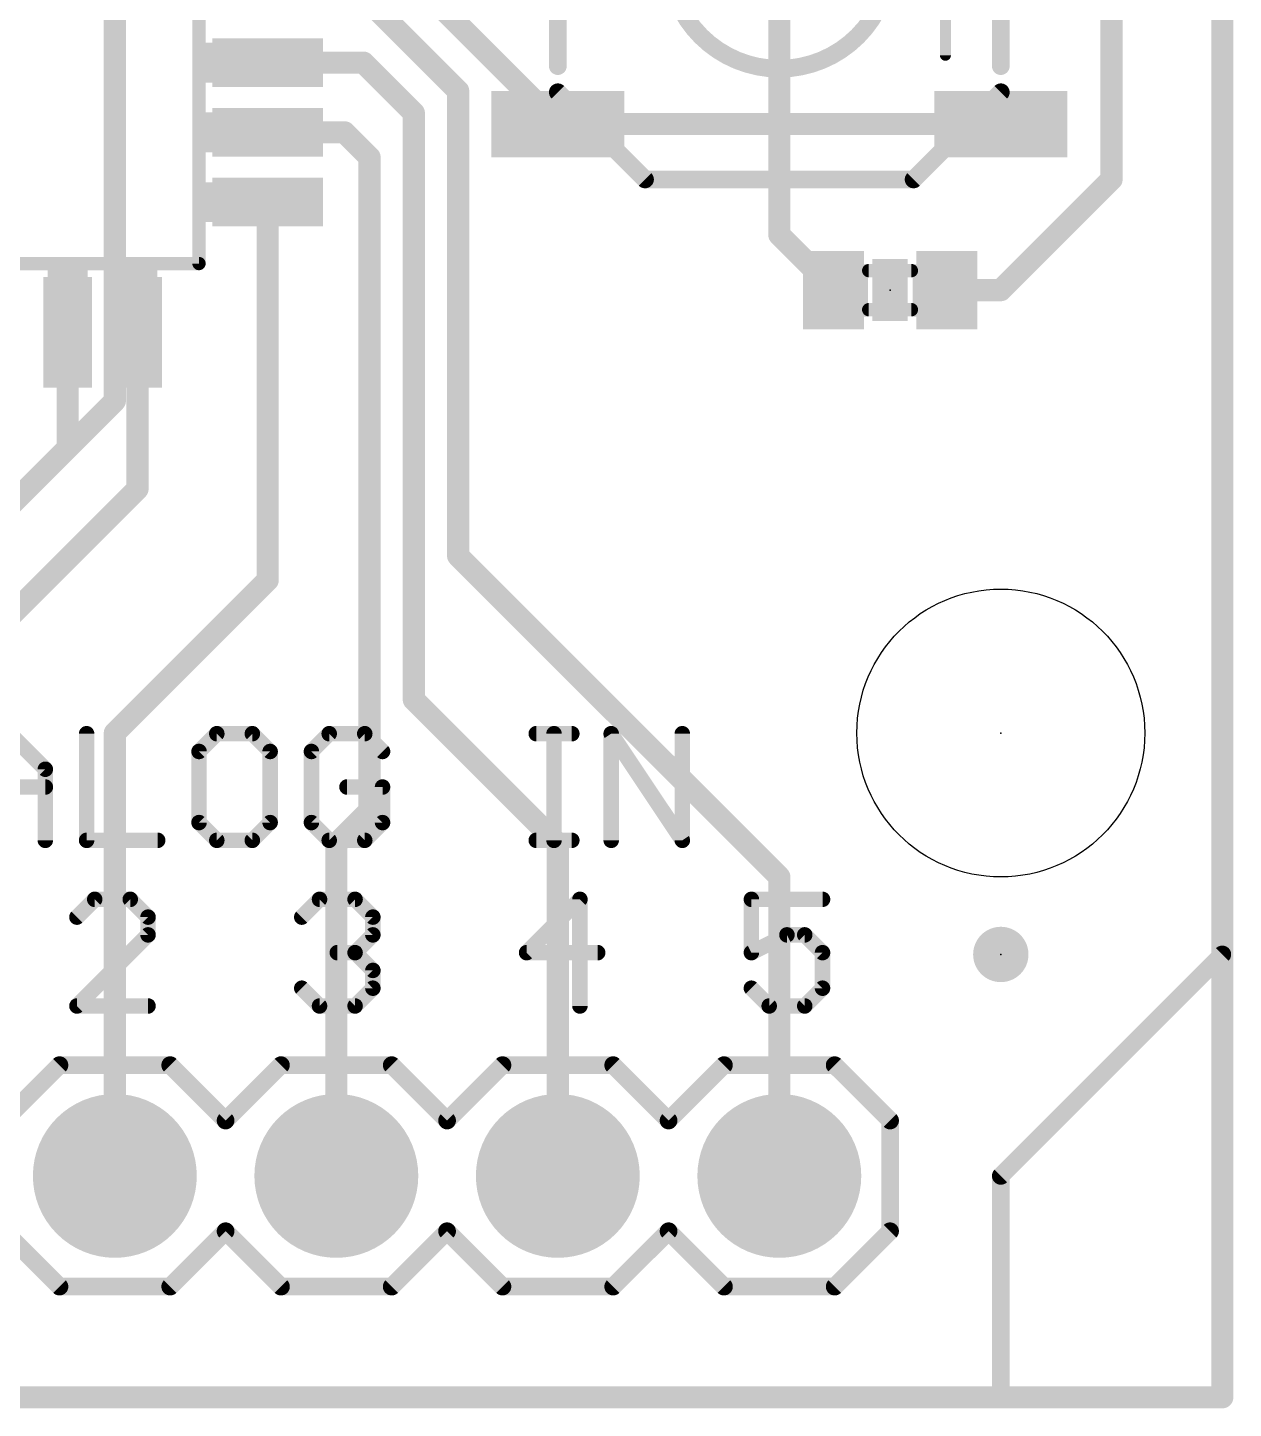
# Model space of a CAD drawing. Extents: x -28 to 79, y -1 to 63.
# Drawn here: x 38.37 to 52.2, y -0.13 to 15.71 of the extents above; entities that cross this region are included whole.
import ezdxf

# ---------------------------------------------------------------- set-up
doc = ezdxf.new("R2010")
doc.units = 0
for name, color, linetype in [('1', 12, 'CONTINUOUS'), ('16', 132, 'CONTINUOUS'), ('17', 110, 'CONTINUOUS'), ('20', 53, 'CONTINUOUS'), ('21', 41, 'CONTINUOUS'), ('23', 53, 'CONTINUOUS'), ('51', 53, 'CONTINUOUS')]:
    doc.layers.add(name, color=color, linetype=linetype)

# ---------------------------------------------------------------- blocks, each defined once
blk = doc.blocks.new('RECT')
blk.add_solid([(-0.5, -0.5), (0.5, -0.5), (-0.5, 0.5), (0.5, 0.5)])
blk = doc.blocks.new('ROUNDP')
at = {"const_width": 0.5}
blk.add_lwpolyline([(0, -0.25, 1), (0, 0.25, 1), (0, -0.25)], format="xyb", dxfattribs=at)
blk = doc.blocks.new('PIE')
at = {"const_width": 0.5}
blk.add_lwpolyline([(0, -0.25, 1), (0, 0.25, 1), (0, -0.25)], format="xyb", dxfattribs=at)

msp = doc.modelspace()

# ---------------------------------------------------------------- linework, layer by layer
at = {"layer": '1', "const_width": 0.254}
for points in [[(52.07, 53.34), (52.07, 0)], [(46.99, 14.605), (46.99, 25.4)], [(42.164, 16.891), (44.45, 14.605)], [(50.8, 16.51), (50.8, 13.97)], [(43.307, 14.986), (42.183, 16.11)], [(42.221, 15.31), (41.1226, 15.31)], [(42.799, 14.732), (42.221, 15.31)], [(43.307, 9.652), (43.307, 14.986)], [(42.799, 8.001), (42.799, 14.732)], [(44.45, 14.605), (46.99, 14.605)], [(46.99, 14.605), (46.99, 13.335)], [(46.99, 14.605), (49.53, 14.605)], [(49.53, 14.605), (49.403, 14.605)], [(49.53, 14.605), (49.657, 14.605)], [(42.005, 14.51), (41.1226, 14.51)], [(42.291, 14.224), (42.005, 14.51)], [(42.291, 6.731), (42.291, 14.224)], [(50.8, 13.97), (49.53, 12.7)], [(41.1226, 9.3726), (41.1226, 13.71)], [(46.99, 13.335), (47.625, 12.7)], [(47.625, 12.7), (47.61, 12.7)], [(49.53, 12.7), (48.91, 12.7)], [(38.83, 10.89), (38.83, 12.2174)], [(39.63, 10.42), (39.63, 12.2174)], [(34.29, 6.35), (38.83, 10.89)], [(36.83, 7.62), (39.63, 10.42)], [(46.99, 5.969), (43.307, 9.652)], [(39.37, 7.62), (41.1226, 9.3726)], [(44.45, 6.35), (42.799, 8.001)], [(39.37, 2.794), (39.37, 7.62)], [(41.91, 6.35), (42.291, 6.731)], [(41.91, 2.54), (41.91, 6.35)], [(44.45, 2.54), (44.45, 6.35)], [(46.99, 2.54), (46.99, 5.969)], [(39.497, 2.667), (39.37, 2.794)], [(39.37, 2.54), (39.497, 2.667)], [(52.07, 0), (0, 0)]]:
    msp.add_lwpolyline(points, dxfattribs=at)
at = {"layer": '1', "const_width": 0.127}
for points in [[(41.1226, 15.3735, 1), (41.1226, 15.2465)], [(42.2659, 15.3549, 1), (42.1761, 15.2651)], [(42.221, 15.2465, 1), (42.221, 15.3735)], [(43.3705, 14.986, 1), (43.2435, 14.986)], [(43.2621, 14.9411, 1), (43.3519, 15.0309)], [(42.8625, 14.732, 1), (42.7355, 14.732)], [(42.7541, 14.6871, 1), (42.8439, 14.7769)], [(44.45, 14.6685, 1), (44.45, 14.5415)], [(47.0535, 14.605, 1), (46.9265, 14.605)], [(46.99, 14.6685, 1), (46.99, 14.5415)], [(46.99, 14.5415, 1), (46.99, 14.6685)], [(49.403, 14.6685, 1), (49.403, 14.5415)], [(49.53, 14.6685, 1), (49.53, 14.5415)], [(49.53, 14.5415, 1), (49.53, 14.6685)], [(49.53, 14.5415, 1), (49.53, 14.6685)], [(49.657, 14.5415, 1), (49.657, 14.6685)], [(41.1226, 14.5735, 1), (41.1226, 14.4465)], [(42.0499, 14.5549, 1), (41.9601, 14.4651)], [(42.005, 14.4465, 1), (42.005, 14.5735)], [(44.4051, 14.5601, 1), (44.4949, 14.6499)], [(46.9265, 14.605, 1), (47.0535, 14.605)], [(42.3545, 14.224, 1), (42.2275, 14.224)], [(42.2461, 14.1791, 1), (42.3359, 14.2689)], [(50.8449, 13.9251, 1), (50.7551, 14.0149)], [(50.7365, 13.97, 1), (50.8635, 13.97)], [(41.1861, 13.71, 1), (41.0591, 13.71)], [(47.0349, 13.3799, 1), (46.9451, 13.2901)], [(46.9265, 13.335, 1), (47.0535, 13.335)], [(47.61, 12.7635, 1), (47.61, 12.6365)], [(47.5801, 12.6551, 1), (47.6699, 12.7449)], [(47.625, 12.6365, 1), (47.625, 12.7635)], [(48.91, 12.7635, 1), (48.91, 12.6365)], [(49.4851, 12.7449, 1), (49.5749, 12.6551)], [(49.53, 12.6365, 1), (49.53, 12.7635)], [(38.8935, 12.2174, 1), (38.7665, 12.2174)], [(39.6935, 12.2174, 1), (39.5665, 12.2174)], [(38.7665, 10.89, 1), (38.8935, 10.89)], [(38.8749, 10.8451, 1), (38.7851, 10.9349)], [(39.5665, 10.42, 1), (39.6935, 10.42)], [(39.6749, 10.3751, 1), (39.5851, 10.4649)], [(43.3519, 9.6969, 1), (43.2621, 9.6071)], [(43.2435, 9.652, 1), (43.3705, 9.652)], [(41.0591, 9.3726, 1), (41.1861, 9.3726)], [(41.1675, 9.3277, 1), (41.0777, 9.4175)], [(42.8439, 8.0459, 1), (42.7541, 7.9561)], [(42.7355, 8.001, 1), (42.8625, 8.001)], [(39.4335, 7.62, 1), (39.3065, 7.62)], [(39.3251, 7.6649, 1), (39.4149, 7.5751)], [(42.3359, 6.6861, 1), (42.2461, 6.7759)], [(42.2275, 6.731, 1), (42.3545, 6.731)], [(41.9735, 6.35, 1), (41.8465, 6.35)], [(41.8651, 6.3949, 1), (41.9549, 6.3051)], [(44.5135, 6.35, 1), (44.3865, 6.35)], [(44.4051, 6.3051, 1), (44.4949, 6.3949)], [(47.0535, 5.969, 1), (46.9265, 5.969)], [(46.9451, 5.9241, 1), (47.0349, 6.0139)], [(39.4149, 2.8389, 1), (39.3251, 2.7491)], [(39.3065, 2.794, 1), (39.4335, 2.794)], [(39.5419, 2.6221, 1), (39.4521, 2.7119)], [(39.4521, 2.6221, 1), (39.5419, 2.7119)], [(39.3251, 2.5849, 1), (39.4149, 2.4951)], [(41.8465, 2.54, 1), (41.9735, 2.54)], [(44.3865, 2.54, 1), (44.5135, 2.54)], [(46.9265, 2.54, 1), (47.0535, 2.54)], [(52.0065, 0, 1), (52.1335, 0)], [(52.07, -0.0635, 1), (52.07, 0.0635)]]:
    msp.add_lwpolyline(points, format="xyb", dxfattribs=at)
at = {"layer": '16', "const_width": 0.254}
for points in [[(52.07, 53.34), (52.07, 0)], [(39.37, 11.43), (39.37, 16.891)], [(31.75, 3.81), (39.37, 11.43)], [(52.07, 0), (0, 0)]]:
    msp.add_lwpolyline(points, dxfattribs=at)
at = {"layer": '16', "const_width": 0.127}
for points in [[(39.3065, 11.43, 1), (39.4335, 11.43)], [(39.4149, 11.3851, 1), (39.3251, 11.4749)], [(52.0065, 0, 1), (52.1335, 0)], [(52.07, -0.0635, 1), (52.07, 0.0635)]]:
    msp.add_lwpolyline(points, format="xyb", dxfattribs=at)
at = {"layer": '20', "const_width": 0.2032}
for points in [[(52.07, 5.08), (52.07, 38.1)], [(49.53, 2.54), (52.07, 5.08)], [(49.53, 0), (49.53, 2.54)], [(0, 0), (49.53, 0)]]:
    msp.add_lwpolyline(points, dxfattribs=at)
at = {"layer": '20', "const_width": 0.1016}
for points in [[(52.0192, 5.08, 1), (52.1208, 5.08)], [(52.1059, 5.0441, 1), (52.0341, 5.1159)], [(49.5808, 2.54, 1), (49.4792, 2.54)], [(49.4941, 2.5759, 1), (49.5659, 2.5041)], [(49.4792, 0, 1), (49.5808, 0)], [(49.53, -0.0508, 1), (49.53, 0.0508)]]:
    msp.add_lwpolyline(points, format="xyb", dxfattribs=at)
at = {"layer": '20'}
msp.add_circle((49.53, 7.62), 1.651, dxfattribs=at)
at = {"layer": '21'}
for points, const_width in [([(40.335, 19.66), (40.335, 13.005)], 0.1524), ([(44.45, 15.27), (44.45, 17.78)], 0.2032), ([(49.53, 17.75), (49.53, 15.27)], 0.2032), ([(48.53, 13.97), (45.45, 13.97)], 0.2032), ([(40.335, 13.005), (33.325, 13.005)], 0.1524), ([(38.1648, 7.6121), (38.5726, 7.2044)], 0.1778), ([(39.0462, 7.6121), (39.0462, 6.3889)], 0.1778), ([(40.5392, 7.6121), (40.3353, 7.4083)], 0.1778), ([(40.9469, 7.6121), (40.5392, 7.6121)], 0.1778), ([(41.1508, 7.4083), (40.9469, 7.6121)], 0.1778), ([(41.8283, 7.6121), (41.6244, 7.4083)], 0.1778), ([(42.236, 7.6121), (41.8283, 7.6121)], 0.1778), ([(42.4399, 7.4083), (42.236, 7.6121)], 0.1778), ([(44.2026, 7.6121), (44.6103, 7.6121)], 0.1778), ([(44.4065, 6.3889), (44.4065, 7.6121)], 0.1778), ([(45.062, 6.3889), (45.062, 7.6121)], 0.1778), ([(45.062, 7.6121), (45.8775, 6.3889)], 0.1778), ([(45.8775, 6.3889), (45.8775, 7.6121)], 0.1778), ([(40.3353, 7.4083), (40.3353, 6.5928)], 0.1778), ([(41.1508, 6.5928), (41.1508, 7.4083)], 0.1778), ([(41.6244, 7.4083), (41.6244, 6.5928)], 0.1778), ([(38.5726, 7.2044), (38.5726, 6.3889)], 0.1778), ([(37.7571, 7.0005), (38.5726, 7.0005)], 0.1778), ([(42.4399, 7.0005), (42.0321, 7.0005)], 0.1778), ([(42.4399, 6.5928), (42.4399, 7.0005)], 0.1778), ([(40.3353, 6.5928), (40.5392, 6.3889)], 0.1778), ([(40.9469, 6.3889), (41.1508, 6.5928)], 0.1778), ([(41.6244, 6.5928), (41.8283, 6.3889)], 0.1778), ([(42.236, 6.3889), (42.4399, 6.5928)], 0.1778), ([(39.0462, 6.3889), (39.8617, 6.3889)], 0.1778), ([(40.5392, 6.3889), (40.9469, 6.3889)], 0.1778), ([(41.8283, 6.3889), (42.236, 6.3889)], 0.1778), ([(44.2026, 6.3889), (44.6103, 6.3889)], 0.1778), ([(39.1392, 5.7121), (38.9353, 5.5083)], 0.1778), ([(39.5469, 5.7121), (39.1392, 5.7121)], 0.1778), ([(39.7508, 5.5083), (39.5469, 5.7121)], 0.1778), ([(41.5135, 5.5083), (41.7174, 5.7121)], 0.1778), ([(41.7174, 5.7121), (42.1251, 5.7121)], 0.1778), ([(42.1251, 5.7121), (42.329, 5.5083)], 0.1778), ([(44.7033, 5.7121), (44.0917, 5.1005)], 0.1778), ([(44.7033, 4.4889), (44.7033, 5.7121)], 0.1778), ([(47.4854, 5.7121), (46.6699, 5.7121)], 0.1778), ([(46.6699, 5.7121), (46.6699, 5.1005)], 0.1778), ([(39.7508, 5.3044), (39.7508, 5.5083)], 0.1778), ([(42.329, 5.5083), (42.329, 5.3044)], 0.1778), ([(38.9353, 4.4889), (39.7508, 5.3044)], 0.1778), ([(42.329, 5.3044), (42.1251, 5.1005)], 0.1778), ([(46.6699, 5.1005), (47.0776, 5.3044)], 0.1778), ([(47.0776, 5.3044), (47.2815, 5.3044)], 0.1778), ([(47.2815, 5.3044), (47.4854, 5.1005)], 0.1778), ([(42.1251, 5.1005), (41.9212, 5.1005)], 0.1778), ([(42.1251, 5.1005), (42.329, 4.8966)], 0.1778), ([(44.0917, 5.1005), (44.9072, 5.1005)], 0.1778), ([(47.4854, 5.1005), (47.4854, 4.6928)], 0.1778), ([(42.329, 4.8966), (42.329, 4.6928)], 0.1778), ([(41.7174, 4.4889), (41.5135, 4.6928)], 0.1778), ([(42.329, 4.6928), (42.1251, 4.4889)], 0.1778), ([(46.8738, 4.4889), (46.6699, 4.6928)], 0.1778), ([(47.4854, 4.6928), (47.2815, 4.4889)], 0.1778), ([(39.7508, 4.4889), (38.9353, 4.4889)], 0.1778), ([(42.1251, 4.4889), (41.7174, 4.4889)], 0.1778), ([(47.2815, 4.4889), (46.8738, 4.4889)], 0.1778), ([(38.1, 3.175), (38.735, 3.81)], 0.2032), ([(38.735, 3.81), (40.005, 3.81)], 0.2032), ([(40.005, 3.81), (40.64, 3.175)], 0.2032), ([(41.275, 3.81), (40.64, 3.175)], 0.2032), ([(41.275, 3.81), (42.545, 3.81)], 0.2032), ([(42.545, 3.81), (43.18, 3.175)], 0.2032), ([(43.18, 3.175), (43.815, 3.81)], 0.2032), ([(43.815, 3.81), (45.085, 3.81)], 0.2032), ([(45.085, 3.81), (45.72, 3.175)], 0.2032), ([(45.72, 3.175), (46.355, 3.81)], 0.2032), ([(46.355, 3.81), (47.625, 3.81)], 0.2032), ([(47.625, 3.81), (48.26, 3.175)], 0.2032), ([(48.26, 3.175), (48.26, 1.905)], 0.2032), ([(38.735, 1.27), (38.1, 1.905)], 0.2032), ([(40.64, 1.905), (40.005, 1.27)], 0.2032), ([(40.64, 1.905), (41.275, 1.27)], 0.2032), ([(43.18, 1.905), (42.545, 1.27)], 0.2032), ([(43.815, 1.27), (43.18, 1.905)], 0.2032), ([(45.72, 1.905), (45.085, 1.27)], 0.2032), ([(46.355, 1.27), (45.72, 1.905)], 0.2032), ([(48.26, 1.905), (47.625, 1.27)], 0.2032), ([(40.005, 1.27), (38.735, 1.27)], 0.2032), ([(42.545, 1.27), (41.275, 1.27)], 0.2032), ([(45.085, 1.27), (43.815, 1.27)], 0.2032), ([(47.625, 1.27), (46.355, 1.27)], 0.2032)]:
    msp.add_lwpolyline(points, dxfattribs=dict(at, const_width=const_width))
for points, const_width in [([(46.99, 15.24, 1), (46.99, 17.78, 1), (46.99, 15.24)], 0.2032), ([(44.3992, 15.27, 1), (44.5008, 15.27)], 0.1016), ([(49.4792, 15.27, 1), (49.5808, 15.27)], 0.1016), ([(45.45, 14.0208, 1), (45.45, 13.9192)], 0.1016), ([(48.53, 13.9192, 1), (48.53, 14.0208)], 0.1016), ([(40.2969, 13.005, 1), (40.3731, 13.005)], 0.0762), ([(40.335, 12.9669, 1), (40.335, 13.0431)], 0.0762), ([(39.0906, 7.6121, 1), (39.0018, 7.6121)], 0.0889), ([(40.5392, 7.6566, 1), (40.5392, 7.5677)], 0.0889), ([(40.5706, 7.5807, 1), (40.5077, 7.6436)], 0.0889), ([(40.9784, 7.6436, 1), (40.9155, 7.5807)], 0.0889), ([(40.9469, 7.5677, 1), (40.9469, 7.6566)], 0.0889), ([(41.8283, 7.6566, 1), (41.8283, 7.5677)], 0.0889), ([(41.8597, 7.5807, 1), (41.7968, 7.6436)], 0.0889), ([(42.2675, 7.6436, 1), (42.2046, 7.5807)], 0.0889), ([(42.236, 7.5677, 1), (42.236, 7.6566)], 0.0889), ([(44.2026, 7.6566, 1), (44.2026, 7.5677)], 0.0889), ([(44.4509, 7.6121, 1), (44.362, 7.6121)], 0.0889), ([(44.6103, 7.5677, 1), (44.6103, 7.6566)], 0.0889), ([(45.099, 7.6368, 1), (45.025, 7.5875)], 0.0889), ([(45.1065, 7.6121, 1), (45.0176, 7.6121)], 0.0889), ([(45.9219, 7.6121, 1), (45.833, 7.6121)], 0.0889), ([(40.3039, 7.4397, 1), (40.3667, 7.3768)], 0.0889), ([(40.3798, 7.4083, 1), (40.2909, 7.4083)], 0.0889), ([(41.1952, 7.4083, 1), (41.1063, 7.4083)], 0.0889), ([(41.1194, 7.3768, 1), (41.1822, 7.4397)], 0.0889), ([(41.593, 7.4397, 1), (41.6558, 7.3768)], 0.0889), ([(41.6688, 7.4083, 1), (41.58, 7.4083)], 0.0889), ([(42.4085, 7.3768, 1), (42.4713, 7.4397)], 0.0889), ([(38.617, 7.2044, 1), (38.5281, 7.2044)], 0.0889), ([(38.5412, 7.173, 1), (38.604, 7.2358)], 0.0889), ([(38.5726, 6.9561, 1), (38.5726, 7.045)], 0.0889), ([(42.0321, 7.045, 1), (42.0321, 6.9561)], 0.0889), ([(42.4843, 7.0005, 1), (42.3954, 7.0005)], 0.0889), ([(42.4399, 6.9561, 1), (42.4399, 7.045)], 0.0889), ([(40.3667, 6.6242, 1), (40.3039, 6.5613)], 0.0889), ([(41.1822, 6.5613, 1), (41.1194, 6.6242)], 0.0889), ([(41.6558, 6.6242, 1), (41.593, 6.5613)], 0.0889), ([(42.4713, 6.5613, 1), (42.4085, 6.6242)], 0.0889), ([(40.2909, 6.5928, 1), (40.3798, 6.5928)], 0.0889), ([(41.1063, 6.5928, 1), (41.1952, 6.5928)], 0.0889), ([(41.58, 6.5928, 1), (41.6688, 6.5928)], 0.0889), ([(42.3954, 6.5928, 1), (42.4843, 6.5928)], 0.0889), ([(38.5281, 6.3889, 1), (38.617, 6.3889)], 0.0889), ([(39.0462, 6.4334, 1), (39.0462, 6.3445)], 0.0889), ([(39.0018, 6.3889, 1), (39.0906, 6.3889)], 0.0889), ([(39.8617, 6.3445, 1), (39.8617, 6.4334)], 0.0889), ([(40.5392, 6.4334, 1), (40.5392, 6.3445)], 0.0889), ([(40.5077, 6.3575, 1), (40.5706, 6.4203)], 0.0889), ([(40.9155, 6.4203, 1), (40.9784, 6.3575)], 0.0889), ([(40.9469, 6.3445, 1), (40.9469, 6.4334)], 0.0889), ([(41.8283, 6.4334, 1), (41.8283, 6.3445)], 0.0889), ([(41.7968, 6.3575, 1), (41.8597, 6.4203)], 0.0889), ([(42.2046, 6.4203, 1), (42.2675, 6.3575)], 0.0889), ([(42.236, 6.3445, 1), (42.236, 6.4334)], 0.0889), ([(44.2026, 6.4334, 1), (44.2026, 6.3445)], 0.0889), ([(44.362, 6.3889, 1), (44.4509, 6.3889)], 0.0889), ([(44.6103, 6.3445, 1), (44.6103, 6.4334)], 0.0889), ([(45.0176, 6.3889, 1), (45.1065, 6.3889)], 0.0889), ([(45.833, 6.3889, 1), (45.9219, 6.3889)], 0.0889), ([(45.8405, 6.3642, 1), (45.9145, 6.4136)], 0.0889), ([(39.1392, 5.7566, 1), (39.1392, 5.6677)], 0.0889), ([(39.1706, 5.6807, 1), (39.1077, 5.7436)], 0.0889), ([(39.5784, 5.7436, 1), (39.5155, 5.6807)], 0.0889), ([(39.5469, 5.6677, 1), (39.5469, 5.7566)], 0.0889), ([(41.7174, 5.7566, 1), (41.7174, 5.6677)], 0.0889), ([(41.7488, 5.6807, 1), (41.6859, 5.7436)], 0.0889), ([(42.1566, 5.7436, 1), (42.0937, 5.6807)], 0.0889), ([(42.1251, 5.6677, 1), (42.1251, 5.7566)], 0.0889), ([(44.7478, 5.7121, 1), (44.6589, 5.7121)], 0.0889), ([(44.7348, 5.6807, 1), (44.6719, 5.7436)], 0.0889), ([(46.6699, 5.7566, 1), (46.6699, 5.6677)], 0.0889), ([(46.7144, 5.7121, 1), (46.6255, 5.7121)], 0.0889), ([(47.4854, 5.6677, 1), (47.4854, 5.7566)], 0.0889), ([(38.9039, 5.5397, 1), (38.9667, 5.4768)], 0.0889), ([(39.7952, 5.5083, 1), (39.7063, 5.5083)], 0.0889), ([(39.7194, 5.4768, 1), (39.7822, 5.5397)], 0.0889), ([(41.4821, 5.5397, 1), (41.5449, 5.4768)], 0.0889), ([(42.3734, 5.5083, 1), (42.2845, 5.5083)], 0.0889), ([(42.2976, 5.4768, 1), (42.3604, 5.5397)], 0.0889), ([(39.7822, 5.273, 1), (39.7194, 5.3358)], 0.0889), ([(42.3604, 5.273, 1), (42.2976, 5.3358)], 0.0889), ([(47.0776, 5.3488, 1), (47.0776, 5.2599)], 0.0889), ([(47.0975, 5.2646, 1), (47.0578, 5.3442)], 0.0889), ([(47.313, 5.3358, 1), (47.2501, 5.273)], 0.0889), ([(47.2815, 5.2599, 1), (47.2815, 5.3488)], 0.0889), ([(39.7063, 5.3044, 1), (39.7952, 5.3044)], 0.0889), ([(42.2845, 5.3044, 1), (42.3734, 5.3044)], 0.0889), ([(41.9212, 5.145, 1), (41.9212, 5.0561)], 0.0889), ([(42.1566, 5.132, 1), (42.0937, 5.0691)], 0.0889), ([(42.0937, 5.132, 1), (42.1566, 5.0691)], 0.0889), ([(42.1251, 5.0561, 1), (42.1251, 5.145)], 0.0889), ([(44.0917, 5.145, 1), (44.0917, 5.0561)], 0.0889), ([(44.0603, 5.132, 1), (44.1231, 5.0691)], 0.0889), ([(44.9072, 5.0561, 1), (44.9072, 5.145)], 0.0889), ([(46.65, 5.1403, 1), (46.6898, 5.0608)], 0.0889), ([(46.6255, 5.1005, 1), (46.7144, 5.1005)], 0.0889), ([(47.5298, 5.1005, 1), (47.4409, 5.1005)], 0.0889), ([(47.454, 5.0691, 1), (47.5168, 5.132)], 0.0889), ([(42.3734, 4.8966, 1), (42.2845, 4.8966)], 0.0889), ([(42.2976, 4.8652, 1), (42.3604, 4.9281)], 0.0889), ([(41.5449, 4.7242, 1), (41.4821, 4.6613)], 0.0889), ([(42.3604, 4.6613, 1), (42.2976, 4.7242)], 0.0889), ([(46.7013, 4.7242, 1), (46.6385, 4.6613)], 0.0889), ([(47.5168, 4.6613, 1), (47.454, 4.7242)], 0.0889), ([(42.2845, 4.6928, 1), (42.3734, 4.6928)], 0.0889), ([(47.4409, 4.6928, 1), (47.5298, 4.6928)], 0.0889), ([(38.9353, 4.5334, 1), (38.9353, 4.4444)], 0.0889), ([(38.9039, 4.5203, 1), (38.9667, 4.4575)], 0.0889), ([(39.7508, 4.4444, 1), (39.7508, 4.5334)], 0.0889), ([(41.7174, 4.5334, 1), (41.7174, 4.4444)], 0.0889), ([(41.6859, 4.4575, 1), (41.7488, 4.5203)], 0.0889), ([(42.0937, 4.5203, 1), (42.1566, 4.4575)], 0.0889), ([(42.1251, 4.4444, 1), (42.1251, 4.5334)], 0.0889), ([(44.6589, 4.4889, 1), (44.7478, 4.4889)], 0.0889), ([(46.8738, 4.5334, 1), (46.8738, 4.4444)], 0.0889), ([(46.8423, 4.4575, 1), (46.9052, 4.5203)], 0.0889), ([(47.2501, 4.5203, 1), (47.313, 4.4575)], 0.0889), ([(47.2815, 4.4444, 1), (47.2815, 4.5334)], 0.0889), ([(38.735, 3.8608, 1), (38.735, 3.7592)], 0.1016), ([(38.7709, 3.7741, 1), (38.6991, 3.8459)], 0.1016), ([(40.0409, 3.8459, 1), (39.9691, 3.7741)], 0.1016), ([(40.005, 3.7592, 1), (40.005, 3.8608)], 0.1016), ([(41.275, 3.8608, 1), (41.275, 3.7592)], 0.1016), ([(41.3109, 3.7741, 1), (41.2391, 3.8459)], 0.1016), ([(42.5809, 3.8459, 1), (42.5091, 3.7741)], 0.1016), ([(42.545, 3.7592, 1), (42.545, 3.8608)], 0.1016), ([(43.815, 3.8608, 1), (43.815, 3.7592)], 0.1016), ([(43.8509, 3.7741, 1), (43.7791, 3.8459)], 0.1016), ([(45.1209, 3.8459, 1), (45.0491, 3.7741)], 0.1016), ([(45.085, 3.7592, 1), (45.085, 3.8608)], 0.1016), ([(46.355, 3.8608, 1), (46.355, 3.7592)], 0.1016), ([(46.3909, 3.7741, 1), (46.3191, 3.8459)], 0.1016), ([(47.6609, 3.8459, 1), (47.5891, 3.7741)], 0.1016), ([(47.625, 3.7592, 1), (47.625, 3.8608)], 0.1016), ([(40.6041, 3.2109, 1), (40.6759, 3.1391)], 0.1016), ([(40.6041, 3.1391, 1), (40.6759, 3.2109)], 0.1016), ([(43.1441, 3.2109, 1), (43.2159, 3.1391)], 0.1016), ([(43.1441, 3.1391, 1), (43.2159, 3.2109)], 0.1016), ([(45.6841, 3.2109, 1), (45.7559, 3.1391)], 0.1016), ([(45.6841, 3.1391, 1), (45.7559, 3.2109)], 0.1016), ([(48.3108, 3.175, 1), (48.2092, 3.175)], 0.1016), ([(48.2241, 3.1391, 1), (48.2959, 3.2109)], 0.1016), ([(40.6759, 1.9409, 1), (40.6041, 1.8691)], 0.1016), ([(40.6759, 1.8691, 1), (40.6041, 1.9409)], 0.1016), ([(43.2159, 1.9409, 1), (43.1441, 1.8691)], 0.1016), ([(43.2159, 1.8691, 1), (43.1441, 1.9409)], 0.1016), ([(45.7559, 1.9409, 1), (45.6841, 1.8691)], 0.1016), ([(45.7559, 1.8691, 1), (45.6841, 1.9409)], 0.1016), ([(48.2092, 1.905, 1), (48.3108, 1.905)], 0.1016), ([(48.2959, 1.8691, 1), (48.2241, 1.9409)], 0.1016), ([(38.735, 1.3208, 1), (38.735, 1.2192)], 0.1016), ([(38.6991, 1.2341, 1), (38.7709, 1.3059)], 0.1016), ([(39.9691, 1.3059, 1), (40.0409, 1.2341)], 0.1016), ([(40.005, 1.2192, 1), (40.005, 1.3208)], 0.1016), ([(41.275, 1.3208, 1), (41.275, 1.2192)], 0.1016), ([(41.2391, 1.2341, 1), (41.3109, 1.3059)], 0.1016), ([(42.5091, 1.3059, 1), (42.5809, 1.2341)], 0.1016), ([(42.545, 1.2192, 1), (42.545, 1.3208)], 0.1016), ([(43.815, 1.3208, 1), (43.815, 1.2192)], 0.1016), ([(43.7791, 1.2341, 1), (43.8509, 1.3059)], 0.1016), ([(45.0491, 1.3059, 1), (45.1209, 1.2341)], 0.1016), ([(45.085, 1.2192, 1), (45.085, 1.3208)], 0.1016), ([(46.355, 1.3208, 1), (46.355, 1.2192)], 0.1016), ([(46.3191, 1.2341, 1), (46.3909, 1.3059)], 0.1016), ([(47.5891, 1.3059, 1), (47.6609, 1.2341)], 0.1016), ([(47.625, 1.2192, 1), (47.625, 1.3208)], 0.1016)]:
    msp.add_lwpolyline(points, format="xyb", dxfattribs=dict(at, const_width=const_width))
at = {"layer": '23'}
for p in [(48.26, 12.7), (49.53, 7.62), (49.53, 5.08)]:
    msp.add_point(p, dxfattribs=at)
at = {"layer": '51'}
for points, const_width in [([(48.895, 16.28), (48.895, 15.395)], 0.127), ([(45.45, 13.97), (44.45, 14.97)], 0.2032), ([(49.53, 14.97), (48.53, 13.97)], 0.2032), ([(48.015, 12.924), (48.505, 12.924)], 0.1524), ([(48.505, 12.476), (48.015, 12.476)], 0.1524)]:
    msp.add_lwpolyline(points, dxfattribs=dict(at, const_width=const_width))
for points, const_width in [([(48.8633, 15.395, 1), (48.9268, 15.395)], 0.0635), ([(44.4859, 15.0059, 1), (44.4141, 14.9341)], 0.1016), ([(49.5659, 14.9341, 1), (49.4941, 15.0059)], 0.1016), ([(45.4141, 13.9341, 1), (45.4859, 14.0059)], 0.1016), ([(48.4941, 14.0059, 1), (48.5659, 13.9341)], 0.1016), ([(48.015, 12.9621, 1), (48.015, 12.8859)], 0.0762), ([(48.505, 12.8859, 1), (48.505, 12.9621)], 0.0762), ([(48.015, 12.5141, 1), (48.015, 12.4379)], 0.0762), ([(48.505, 12.4379, 1), (48.505, 12.5141)], 0.0762)]:
    msp.add_lwpolyline(points, format="xyb", dxfattribs=dict(at, const_width=const_width))

# ---------------------------------------------------------------- block references
at = {"layer": '1'}
for p, xscale, yscale, rotation in [((41.1226, 15.31), 0.5588, 1.27, 270), ((44.45, 14.605), 0.762, 1.524, 90), ((49.53, 14.605), 0.762, 1.524, 90), ((41.1226, 14.51), 0.5588, 1.27, 270), ((41.1226, 13.71), 0.5588, 1.27, 270), ((38.83, 12.2174), 1.27, 0.5588, 270), ((39.63, 12.2174), 1.27, 0.5588, 270)]:
    msp.add_blockref('RECT', p, dxfattribs=dict(at, xscale=xscale, yscale=yscale, rotation=rotation))
for name, p, xscale, yscale in [('RECT', (47.61, 12.7), 0.7, 0.9), ('RECT', (48.91, 12.7), 0.7, 0.9), ('PIE', (49.53, 5.08), 0.635, 0.635)]:
    msp.add_blockref(name, p, dxfattribs=dict(at, xscale=xscale, yscale=yscale))
at = {"layer": '17', "xscale": 1.8796, "yscale": 1.8796, "rotation": 90}
for p in [(39.37, 2.54), (39.37, 2.54), (41.91, 2.54), (41.91, 2.54), (44.45, 2.54), (44.45, 2.54), (46.99, 2.54), (46.99, 2.54)]:
    msp.add_blockref('ROUNDP', p, dxfattribs=at)
at = {"layer": '21', "xscale": 0.4064, "yscale": 0.7112}
msp.add_blockref('RECT', (48.26, 12.7), dxfattribs=at)
at = {"layer": '51', "rotation": 270}
for p, xscale, yscale in [((40.8813, 15.31), 0.4572, 0.9906), ((40.8813, 14.51), 0.4572, 0.9906), ((40.8813, 13.71), 0.4572, 0.9906), ((38.83, 12.4587), 0.9906, 0.4572), ((39.63, 12.4587), 0.9906, 0.4572)]:
    msp.add_blockref('RECT', p, dxfattribs=dict(at, xscale=xscale, yscale=yscale))
at = {"layer": '51'}
for p, xscale, yscale in [((47.856, 12.6951), 0.3, 0.5999), ((48.6688, 12.6951), 0.3, 0.5999), ((39.37, 2.54), 0.508, 0.508), ((41.91, 2.54), 0.508, 0.508), ((44.45, 2.54), 0.508, 0.508), ((46.99, 2.54), 0.508, 0.508)]:
    msp.add_blockref('RECT', p, dxfattribs=dict(at, xscale=xscale, yscale=yscale))

doc.saveas('drawing.dxf')
